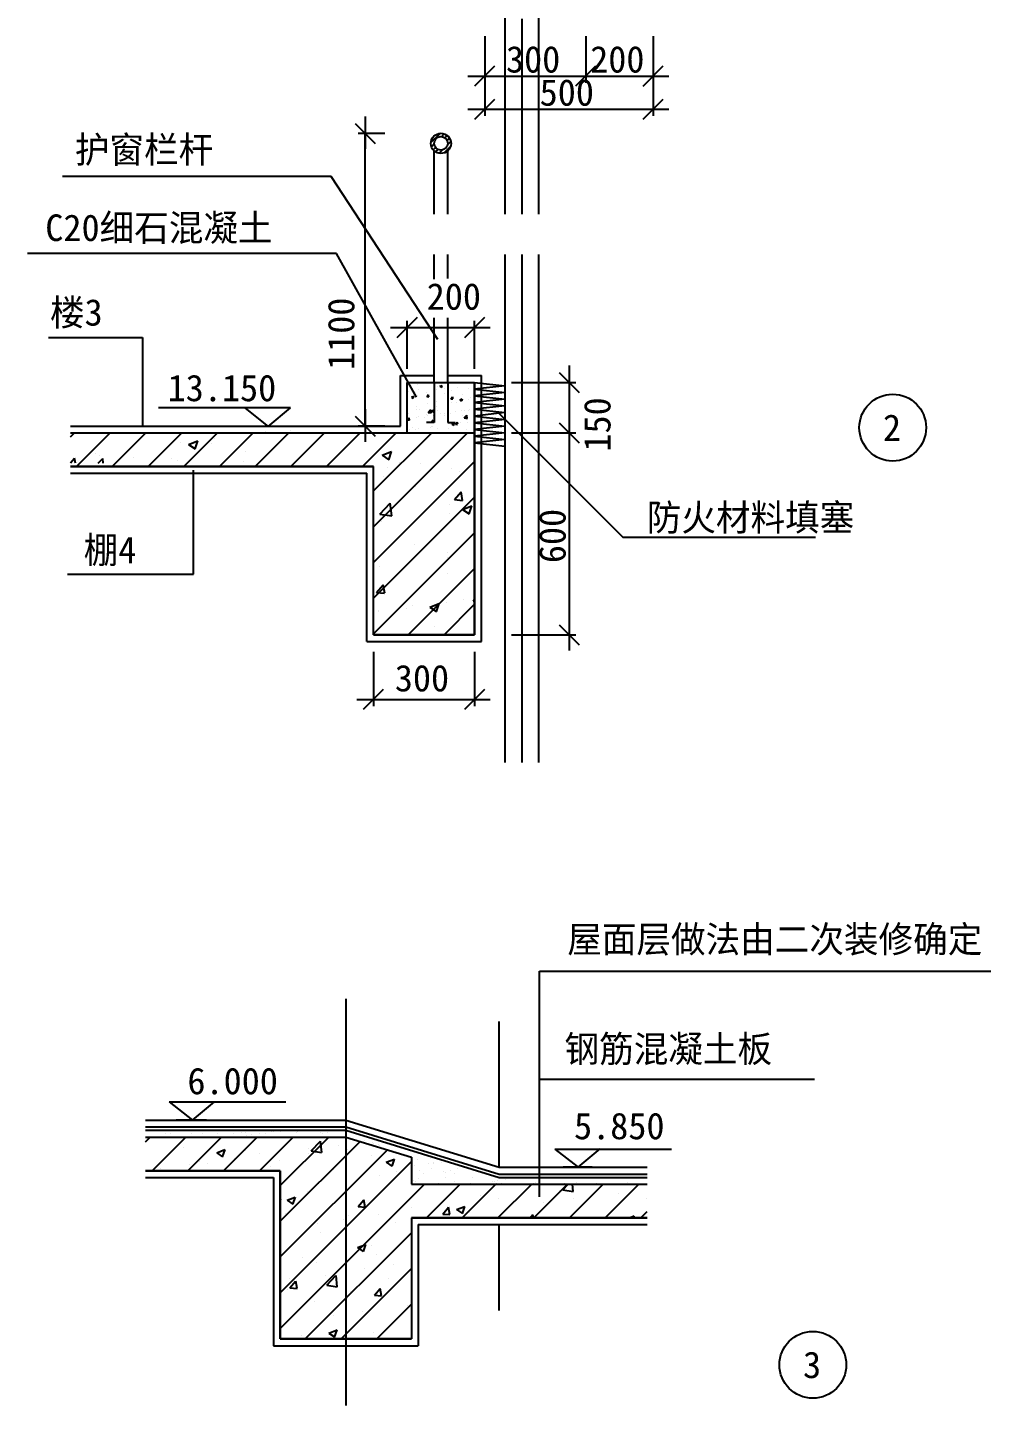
# Model space of a CAD drawing. Header units: metres. Extents: x -3982 to 122908, y 2504 to 184185.
# Drawn here: x 757 to 57399, y 21068 to 102941 of the extents above; entities that cross this region are included whole.
import ezdxf

# ---------------------------------------------------------------- set-up
doc = ezdxf.new("R2010")
doc.units = ezdxf.units.M
for name, color, linetype in [('1', 4, 'Continuous'), ('BLOCK', 7, 'Continuous'), ('CUXING', 1, 'Continuous'), ('DIM', 3, 'Continuous'), ('TEXT', 7, 'Continuous')]:
    doc.layers.add(name, color=color, linetype=linetype)

# ---------------------------------------------------------------- blocks, each defined once
blk = doc.blocks.new('_DIMX')
blk.add_line((-111.11, 0), (102.7, 0))
blk.add_lwpolyline([(-65.71, -65.18), (66.45, 67.04)])

msp = doc.modelspace()

# ---------------------------------------------------------------- linework, layer by layer
for p, q in [((27904.41, 102422.69), (27904.41, 99655.91)), ((27904.41, 102422.69), (27904.41, 97686.25)), ((33904.41, 102422.69), (33904.41, 99655.91)), ((33904.41, 102422.69), (33904.41, 99655.91)), ((37904.41, 102422.69), (37904.41, 97686.25)), ((37904.41, 102422.69), (37904.41, 99655.91)), ((27904.41, 100055.91), (33904.41, 100055.91)), ((33904.41, 100055.91), (37904.41, 100055.91)), ((27904.41, 98086.25), (37904.41, 98086.25)), ((21966.75, 96651.85), (20396.52, 96651.85)), ((20796.52, 79258.4), (20796.52, 96651.85)), ((24707.06, 96114.74), (25248.06, 96655.75)), ((25332.57, 96457.4), (25500.58, 96625.42)), ((24737.38, 95862.22), (24905.4, 96030.24)), ((24838.43, 95680.42), (24981.01, 95823)), ((25496.51, 95489.98), (25872.82, 95866.29)), ((25539.8, 96381.8), (25682.38, 96524.38)), ((25667.36, 96226.52), (25814.75, 96373.91)), ((25694.76, 95971.07), (25893.9, 96170.21)), ((24988.9, 95548.05), (25136.29, 95695.44)), ((25192.6, 95468.91), (25391.74, 95668.05)), ((23304.41, 82658.4), (23304.41, 85519.65)), ((27304.41, 82658.4), (27304.41, 85519.65)), ((23304.41, 85119.65), (27304.41, 85119.65)), ((23304.41, 78858.4), (23304.41, 81858.4)), ((23304.41, 81858.4), (27304.41, 81858.4)), ((23353.91, 81287.51), (23353.91, 81287.51)), ((23780.86, 81249.5), (23780.86, 81249.5)), ((23884.5, 81078.09), (23884.5, 81078.09)), ((23908.82, 81743.87), (23908.82, 81743.87)), ((23958.38, 81426.07), (23958.38, 81426.07)), ((24421.55, 81242.4), (24421.55, 81242.4)), ((24465.09, 81013.3), (24561.51, 81128.21)), ((24587.4, 81000.9), (24564.27, 81126.26)), ((24894.72, 81206.12), (24894.72, 81206.12)), ((25043.96, 81415.79), (25043.96, 81415.79)), ((25124.75, 81626.27), (25124.75, 81626.27)), ((25239.58, 81626.29), (25339.06, 81559.19)), ((25341.84, 81557.26), (25382.39, 81678.12)), ((25489.19, 81197.29), (25489.19, 81197.29)), ((25544.64, 81481.71), (25544.64, 81481.71)), ((25933.49, 81356.08), (25933.49, 81356.08)), ((26291.12, 81826.48), (26291.12, 81826.48)), ((26302.1, 81581.43), (26302.1, 81581.43)), ((26556.84, 81152.18), (26556.84, 81152.18)), ((26960.36, 81496.9), (26960.36, 81496.9)), ((27304.41, 81858.4), (27304.41, 78858.4)), ((29485.79, 81858.4), (33316.8, 81858.4)), ((32916.8, 81858.4), (32916.8, 78858.4)), ((16362.09, 80338.01), (8536.42, 80338.01)), ((23559.13, 80981.23), (23699.17, 81034.99)), ((23559.13, 80981.23), (23658.62, 80914.13)), ((23661.39, 80912.2), (23701.94, 81033.06)), ((23860.18, 80412.3), (23860.18, 80412.3)), ((24465.09, 81013.3), (24584.63, 81002.84)), ((24517.82, 80626.97), (24517.82, 80626.97)), ((24544.45, 80074.28), (24700.23, 80236.63)), ((24870.4, 80540.34), (24870.4, 80540.34)), ((25018.5, 80692.89), (25018.5, 80692.89)), ((25042.18, 80432.95), (25042.18, 80432.95)), ((25775.96, 80792.61), (25775.96, 80792.61)), ((25899.61, 80887.8), (25996.03, 81002.7)), ((25899.61, 80887.8), (26019.15, 80877.34)), ((25909.17, 80690.29), (25909.17, 80690.29)), ((26021.92, 80875.39), (25998.79, 81000.76)), ((26208.55, 80633.16), (26208.55, 80633.16)), ((26433.39, 80821.06), (26573.43, 80874.81)), ((26433.39, 80821.06), (26532.88, 80753.95)), ((26535.65, 80752.02), (26576.2, 80872.88)), ((26936.04, 80831.11), (26936.04, 80831.11)), ((27013.6, 80235.99), (27013.6, 80235.99)), ((27039.06, 80958.9), (27039.06, 80958.9)), ((23308.07, 79634.42), (23404.49, 79749.33)), ((23308.07, 79634.42), (23427.62, 79623.96)), ((23386.13, 79996.87), (23386.13, 79996.87)), ((23430.38, 79622.02), (23407.25, 79747.38)), ((23835.86, 79746.51), (23835.86, 79746.51)), ((23875.81, 80232.74), (23875.81, 80232.74)), ((23991.68, 79838.15), (23991.68, 79838.15)), ((24032.08, 80220.41), (24032.08, 80220.41)), ((24355.04, 79793.6), (24355.04, 79793.6)), ((24453.78, 79951.76), (24453.78, 79951.76)), ((24492.36, 79904.06), (24492.36, 79904.06)), ((24544.45, 80074.28), (24722.33, 80046.69)), ((24725.13, 80044.64), (24703.03, 80234.58)), ((24742.59, 79508.92), (24839.01, 79623.82)), ((24742.59, 79508.92), (24862.14, 79498.46)), ((24752.95, 80176), (24892.98, 80229.75)), ((24752.95, 80175.99), (24852.43, 80108.89)), ((24864.9, 79496.51), (24841.77, 79621.88)), ((24846.08, 79874.55), (24846.08, 79874.55)), ((24855.21, 80106.96), (24895.76, 80227.82)), ((25099.73, 80175.3), (25099.73, 80175.3)), ((25249.82, 80003.79), (25249.82, 80003.79)), ((25521.41, 79993.81), (25521.41, 79993.81)), ((25521.42, 79906.65), (25521.42, 79906.65)), ((25946.76, 79370.76), (26086.8, 79424.51)), ((26049.02, 79301.72), (26089.57, 79422.58)), ((26167.37, 80130.19), (26167.37, 80130.19)), ((26177.11, 79383.41), (26273.53, 79498.32)), ((26299.42, 79371.01), (26276.29, 79496.37)), ((26487.46, 79447.17), (26487.46, 79447.17)), ((26512.92, 80170.08), (26512.92, 80170.08)), ((26589.07, 79861.54), (26589.07, 79861.54)), ((26678.93, 79743.24), (26834.71, 79905.59)), ((26678.93, 79743.24), (26856.81, 79715.65)), ((26687.78, 80194.02), (26687.78, 80194.02)), ((26859.61, 79713.6), (26837.51, 79903.54)), ((26887.4, 79499.53), (26887.4, 79499.53)), ((26911.72, 80165.32), (26911.72, 80165.32)), ((27235.02, 80085.08), (27235.02, 80085.08)), ((27244.93, 79546.89), (27244.93, 79546.89)), ((3304.41, 78617.05), (3545.75, 78858.4)), ((3304.41, 78858.4), (27304.41, 78858.4)), ((3667.07, 76858.4), (5667.07, 78858.4)), ((5788.39, 76858.4), (7788.39, 78858.4)), ((7909.71, 76858.4), (9909.71, 78858.4)), ((10031.03, 76858.4), (12031.03, 78858.4)), ((12152.35, 76858.4), (14152.35, 78858.4)), ((14273.67, 76858.4), (16273.67, 78858.4)), ((14876.62, 78946.35), (14876.62, 78946.35)), ((16370.39, 79018.27), (16370.39, 79018.27)), ((16394.99, 76858.4), (18394.99, 78858.4)), ((18516.31, 76858.4), (20516.31, 78858.4)), ((21966.75, 79258.4), (20396.52, 79258.4)), ((20637.63, 76858.4), (22637.63, 78858.4)), ((21304.41, 75403.85), (24758.96, 78858.4)), ((21304.41, 73282.53), (26880.28, 78858.4)), ((21964.34, 78907.19), (21964.34, 78907.19)), ((23465.54, 79049.32), (23465.54, 79049.32)), ((23634.18, 79203.79), (23634.18, 79203.79)), ((23811.54, 79080.72), (23811.54, 79080.72)), ((23952.48, 78893.48), (23952.48, 78893.48)), ((23966.22, 79115.24), (23966.22, 79115.24)), ((24701.82, 79158.68), (24701.82, 79158.68)), ((24723.68, 79214.96), (24723.68, 79214.96)), ((24821.76, 79208.76), (24821.76, 79208.76)), ((25118.85, 79093.69), (25118.85, 79093.69)), ((25769.47, 79113.57), (25769.47, 79113.57)), ((25860.53, 79358.71), (25860.53, 79358.71)), ((25946.76, 79370.76), (26046.25, 79303.65)), ((25986.78, 79381.25), (25986.78, 79381.25)), ((26177.11, 79383.41), (26296.66, 79372.95)), ((26285.23, 79293.9), (26285.23, 79293.9)), ((26837.11, 79068.46), (26837.11, 79068.46)), ((27304.41, 78858.4), (27304.41, 66858.4)), ((29485.79, 78858.4), (33316.8, 78858.4)), ((29485.79, 78858.4), (33316.8, 78858.4)), ((32916.8, 78858.4), (32916.8, 66858.4)), ((9844.05, 78283.8), (9844.05, 78283.8)), ((10311.41, 78170.92), (10871.56, 78385.94)), ((10311.41, 78170.92), (10709.35, 77902.5)), ((10712.11, 77900.57), (10874.32, 78384)), ((11704.9, 78217.43), (11704.9, 78217.43)), ((11846.77, 78547.47), (11846.77, 78547.47)), ((17856.84, 78343.91), (17856.84, 78343.91)), ((3304.41, 77072.33), (3544.26, 77358.17)), ((3601.95, 77058.4), (3547.01, 77356.23)), ((4791.65, 77618.64), (4791.65, 77618.64)), ((4957.64, 77058.4), (5219.14, 77330.94)), ((5032.09, 77493.01), (5032.09, 77493.01)), ((5253.39, 77058.4), (5221.93, 77328.89)), ((7039.41, 77416.59), (7039.41, 77416.59)), ((9302.67, 77312.57), (9302.67, 77312.57)), ((9660.89, 77231.95), (9660.89, 77231.95)), ((13573.25, 77132.13), (13573.25, 77132.13)), ((13701.75, 77744.1), (13701.75, 77744.1)), ((21304.41, 71161.21), (27304.41, 77161.21)), ((21808.45, 77530.21), (22368.6, 77745.24)), ((21808.45, 77530.21), (22206.39, 77261.8)), ((22209.14, 77259.86), (22371.35, 77743.29)), ((22857.04, 77118.77), (22857.04, 77118.77)), ((24091.15, 77019.47), (24091.15, 77019.47)), ((21304.41, 76858.4), (3304.41, 76858.4)), ((21304.41, 66858.4), (21304.41, 76858.4)), ((21867.06, 76244.04), (21867.06, 76244.04)), ((22114.41, 76771.25), (22114.41, 76771.25)), ((25907.91, 76756.19), (25907.91, 76756.19)), ((26384.99, 76590.81), (26384.99, 76590.81)), ((23801.19, 75696.65), (23801.19, 75696.65)), ((26110.91, 74890.48), (26496.59, 75350.1)), ((26591.83, 74846.68), (26499.33, 75348.14)), ((21304.41, 69039.89), (27304.41, 75039.89)), ((21671.89, 74033.22), (22295, 74682.63)), ((22386.17, 73920.81), (22297.78, 74680.57)), ((25804.89, 74628.64), (25804.89, 74628.64)), ((26110.92, 74890.48), (26589.09, 74848.64)), ((26583.7, 74309.26), (27143.85, 74524.28)), ((26984.4, 74038.9), (27146.61, 74522.33)), ((21671.89, 74033.22), (22383.38, 73922.88)), ((25810.63, 74093.04), (25810.63, 74093.04)), ((26583.71, 74309.26), (26981.64, 74040.85)), ((21304.41, 66918.57), (27304.41, 72918.57)), ((21769.78, 73580.89), (21769.78, 73580.89)), ((23760.86, 72246.16), (23760.86, 72246.16)), ((24793.37, 72524.34), (24793.37, 72524.34)), ((23700.34, 71473.35), (23700.34, 71473.35)), ((25703.05, 71737.01), (25703.05, 71737.01)), ((25713.35, 71429.89), (25713.35, 71429.89)), ((21672.5, 70917.74), (21672.5, 70917.74)), ((23365.56, 66858.4), (27304.41, 70797.25)), ((25677.78, 70489.62), (25677.78, 70489.62)), ((21482.84, 69374.96), (21868.52, 69834.58)), ((21963.76, 69331.16), (21871.26, 69832.62)), ((21482.84, 69374.96), (21961.02, 69333.12)), ((26628.35, 68980.6), (26628.35, 68980.6)), ((27220.92, 68872.94), (27304.41, 68972.43)), ((27220.93, 68872.94), (27304.41, 68865.64)), ((21575.22, 68254.59), (21575.22, 68254.59)), ((21595.78, 68318.05), (21595.78, 68318.05)), ((23235.5, 68436.38), (23235.5, 68436.38)), ((23598.5, 68581.72), (23598.5, 68581.72)), ((24637.18, 68508.06), (25197.33, 68723.08)), ((24637.18, 68508.06), (25035.12, 68239.65)), ((25037.87, 68237.7), (25200.08, 68721.14)), ((25486.88, 66858.4), (27304.41, 68675.93)), ((25616.07, 68766.74), (25616.07, 68766.74)), ((24922.28, 67361.78), (24922.28, 67361.78)), ((27304.41, 66858.4), (21304.41, 66858.4)), ((29485.79, 66858.4), (33316.8, 66858.4)), ((21304.41, 65846.32), (21304.41, 62619.99)), ((27304.41, 65846.32), (27304.41, 62619.99)), ((21304.41, 63019.99), (27304.41, 63019.99)), ((9172.75, 39100.96), (16088.26, 39100.96)), ((7758.49, 36739.59), (8035.43, 37016.53)), ((7758.49, 37016.53), (19658.49, 37016.53)), ((8156.75, 35016.53), (10156.75, 37016.53)), ((8616.25, 37356.96), (8616.25, 37356.96)), ((8944.81, 37235.3), (8944.81, 37235.3)), ((9252.2, 37246.15), (9252.2, 37246.15)), ((10278.07, 35016.53), (12278.07, 37016.53)), ((10515.36, 37255.33), (10515.36, 37255.33)), ((10941.92, 37405.25), (10941.92, 37405.25)), ((11120.68, 37249.54), (11120.68, 37249.54)), ((12050.22, 37247.97), (12050.22, 37247.97)), ((12399.4, 35016.53), (14399.4, 37016.53)), ((12989.17, 37252.94), (12989.17, 37252.94)), ((13342.79, 37384.63), (13342.79, 37384.63)), ((13453.38, 37283.29), (13453.38, 37283.29)), ((13670.75, 37306.36), (13670.75, 37306.36)), ((13757.92, 37108.4), (13757.92, 37108.4)), ((14070.22, 37149.52), (14070.22, 37149.52)), ((14520.72, 35016.53), (16520.72, 37016.53)), ((14558.01, 37213.74), (14558.01, 37213.74)), ((14857.65, 37256.33), (14857.65, 37256.33)), ((15241.31, 37326.39), (15241.31, 37326.39)), ((15372.98, 37321.03), (15372.98, 37321.03)), ((15685.28, 37362.15), (15685.28, 37362.15)), ((15758.49, 34132.99), (18642.04, 37016.53)), ((15779.05, 37331.58), (15779.05, 37331.58)), ((16726.14, 37259.73), (16726.14, 37259.73)), ((16776.16, 37319.03), (16776.16, 37319.03)), ((18179.92, 37310.96), (18179.92, 37310.96)), ((18290.52, 37209.62), (18290.52, 37209.62)), ((18396.7, 37377.41), (18396.7, 37377.41)), ((18594.62, 37263.12), (18594.62, 37263.12)), ((19658.49, 37016.53), (23558.49, 35816.53)), ((9989.49, 36368.57), (9989.49, 36368.57)), ((11987.85, 36083.24), (12477.98, 36271.38)), ((11987.85, 36083.24), (12336.05, 35848.38)), ((12338.61, 35846.52), (12480.55, 36269.53)), ((13726.25, 36210.68), (13726.25, 36210.68)), ((14507.24, 36034.06), (14507.24, 36034.06)), ((15758.49, 32011.67), (20503.39, 36756.56)), ((15758.49, 29890.35), (22125.57, 36257.43)), ((17450.41, 36308.53), (17450.41, 36308.53)), ((17463, 36052.8), (17463, 36052.8)), ((17597, 36197.58), (18142.22, 36765.82)), ((17597, 36197.58), (18219.56, 36101.03)), ((18142.94, 36558.89), (18142.94, 36558.89)), ((18222.15, 36099.07), (18144.81, 36763.86)), ((19202.79, 36539.23), (19202.79, 36539.23)), ((19777.58, 36297.66), (19777.58, 36297.66)), ((20778.57, 36834.89), (20778.57, 36834.89)), ((21213.38, 36710.68), (21213.38, 36710.68)), ((21323.97, 36609.34), (21323.97, 36609.34)), ((21571.46, 36583.59), (21571.46, 36583.59)), ((21652.29, 36508.93), (21652.29, 36508.93)), ((21905.31, 36347.74), (21905.31, 36347.74)), ((23160.44, 36292.37), (23160.44, 36292.37)), ((32076.61, 36300.96), (38992.12, 36300.96)), ((10378.43, 35377.48), (10378.43, 35377.48)), ((10971.49, 35585.93), (10971.49, 35585.93)), ((11465.42, 35428.29), (11465.42, 35428.29)), ((13029.56, 35726.51), (13029.56, 35726.51)), ((15202.18, 35270.41), (15202.18, 35270.41)), ((15695.27, 35596.92), (15695.27, 35596.92)), ((15758.49, 27769.03), (23558.49, 35569.03)), ((21199.76, 35894.91), (21199.76, 35894.91)), ((22047.76, 35522.62), (22537.89, 35710.77)), ((22047.76, 35522.62), (22395.95, 35287.76)), ((22398.52, 35285.9), (22540.45, 35708.91)), ((23558.49, 35816.53), (23558.49, 34216.53)), ((23739.73, 35315.55), (23739.73, 35315.55)), ((23921.77, 35691.47), (23921.77, 35691.47)), ((24554.69, 35422.84), (24554.69, 35422.84)), ((24684.66, 35770.85), (24684.66, 35770.85)), ((24867, 35463.96), (24867, 35463.96)), ((24879.42, 35530.74), (24879.42, 35530.74)), ((25354.79, 35528.18), (25354.79, 35528.18)), ((15758.49, 35016.53), (7758.49, 35016.53)), ((8626.06, 35146.78), (8626.06, 35146.78)), ((15758.49, 25016.53), (15758.49, 35016.53)), ((18938.94, 35112.52), (18938.94, 35112.52)), ((21651.88, 34721.51), (21651.88, 34721.51)), ((22675.69, 34954.64), (22675.69, 34954.64)), ((23672.94, 34456.91), (23672.94, 34456.91)), ((23959.57, 34535.38), (23959.57, 34535.38)), ((24005.35, 35009.86), (24005.35, 35009.86)), ((24258.37, 34848.67), (24258.37, 34848.67)), ((24768.79, 35156.31), (24768.79, 35156.31)), ((25476.61, 34983.51), (25476.61, 34983.51)), ((25580.1, 34593.76), (25580.1, 34593.76)), ((25587.2, 34882.17), (25587.2, 34882.17)), ((25873.84, 35013.26), (25873.84, 35013.26)), ((26109.2, 34403.86), (26109.2, 34403.86)), ((26126.85, 34852.07), (26126.85, 34852.07)), ((26303.64, 35148.95), (26303.64, 35148.95)), ((27150.66, 34613.79), (27150.66, 34613.79)), ((28650.32, 34408.55), (28650.32, 34408.55)), ((28685.51, 34606.43), (28685.51, 34606.43)), ((29138.11, 34472.77), (29138.11, 34472.77)), ((29953.08, 34580.07), (29953.08, 34580.07)), ((15758.49, 25647.71), (24327.32, 34216.53)), ((17361.3, 33778.35), (17361.3, 33778.35)), ((18057.82, 34228.64), (18057.82, 34228.64)), ((20012.43, 34127.38), (20012.43, 34127.38)), ((23558.49, 34216.53), (37558.49, 34216.53)), ((23783.53, 34355.57), (23783.53, 34355.57)), ((24448.64, 32216.53), (26448.64, 34216.53)), ((25169.23, 34268.39), (25169.23, 34268.39)), ((26569.96, 32216.53), (28569.96, 34216.53)), ((27037.72, 34271.78), (27037.72, 34271.78)), ((27523.05, 34260.15), (27523.05, 34260.15)), ((28338.02, 34367.44), (28338.02, 34367.44)), ((28510.07, 34383.23), (28510.07, 34383.23)), ((28620.66, 34281.9), (28620.66, 34281.9)), ((28691.28, 32216.53), (30691.28, 34216.53)), ((28906.2, 34275.18), (28906.2, 34275.18)), ((30774.69, 34278.57), (30774.69, 34278.57)), ((30812.6, 32216.53), (32812.6, 34216.53)), ((30946.33, 34330.18), (30946.33, 34330.18)), ((32332.27, 33857.09), (32332.27, 33857.09)), ((32538.37, 33880.32), (32860.97, 34216.53)), ((32538.37, 33880.32), (33160.93, 33783.76)), ((32643.17, 34281.97), (32643.17, 34281.97)), ((32933.92, 32216.53), (34933.92, 34216.53)), ((33163.52, 33781.8), (33112.95, 34216.53)), ((33347.2, 34309.56), (33347.2, 34309.56)), ((34511.66, 34285.37), (34511.66, 34285.37)), ((35055.24, 32216.53), (37055.24, 34216.53)), ((35783.46, 34256.51), (35783.46, 34256.51)), ((35819.65, 33689.99), (35819.65, 33689.99)), ((36380.14, 34288.76), (36380.14, 34288.76)), ((15787.98, 33282.6), (15758.49, 33442.46)), ((15758.49, 33286.83), (15785.42, 33284.47)), ((16166.2, 33264.91), (16656.33, 33453.05)), ((16166.2, 33264.91), (16514.4, 33030.04)), ((16516.96, 33028.19), (16658.89, 33451.19)), ((20387.84, 32881.81), (20725.31, 33283.98)), ((20387.84, 32881.81), (20806.25, 32845.2)), ((20808.8, 32843.33), (20727.86, 33282.11)), ((23570.87, 32821.75), (23570.87, 32821.75)), ((25102.51, 32839.38), (25102.51, 32839.38)), ((25408.66, 32442.54), (25746.13, 32844.72)), ((25829.62, 32404.06), (25748.69, 32842.84)), ((26226.11, 32704.29), (26716.24, 32892.43)), ((26576.87, 32467.57), (26718.8, 32890.57)), ((27653.17, 33522.48), (27653.17, 33522.48)), ((28738.22, 33364.22), (28738.22, 33364.22)), ((31416.15, 33110.26), (31416.15, 33110.26)), ((33168.53, 33340.96), (33168.53, 33340.96)), ((37495.08, 33386.98), (37495.08, 33386.98)), ((16070.34, 32494.64), (16070.34, 32494.64)), ((19488.56, 32121.01), (19488.56, 32121.01)), ((19807.1, 32336.75), (19807.1, 32336.75)), ((21566.76, 32391.25), (21566.76, 32391.25)), ((22591.79, 31948.51), (22591.79, 31948.51)), ((23543.85, 32178.87), (23543.85, 32178.87)), ((37558.49, 32216.53), (23558.49, 32216.53)), ((23558.49, 32216.53), (23558.49, 25016.53)), ((25408.67, 32442.54), (25827.07, 32405.94)), ((26226.11, 32704.29), (26574.3, 32469.43)), ((26995.29, 32528.24), (26995.29, 32528.24)), ((30608.42, 32216.53), (30766.95, 32405.45)), ((30804.01, 32216.53), (30769.51, 32403.57)), ((33412.78, 32686.25), (33412.78, 32686.25)), ((36475.8, 32216.53), (36776.14, 32331.82)), ((36740.65, 32216.53), (36778.71, 32329.95)), ((37176.56, 32216.53), (37558.49, 32598.47)), ((17248.64, 25016.53), (23558.49, 31326.39)), ((17972.71, 31898.38), (17972.71, 31898.38)), ((18170.94, 31366.49), (18170.94, 31366.49)), ((20344.55, 30446.57), (20834.68, 30634.72)), ((20344.55, 30446.57), (20692.75, 30211.71)), ((20695.31, 30209.85), (20837.24, 30632.86)), ((21165.87, 30584.04), (21165.87, 30584.04)), ((17083.57, 29883.31), (17083.57, 29883.31)), ((17887.59, 29568.12), (17887.59, 29568.12)), ((21481.64, 30061), (21481.64, 30061)), ((18443.95, 28759.79), (18443.95, 28759.79)), ((18525.05, 28220.12), (19070.27, 28788.35)), ((19150.2, 28121.61), (19072.86, 28786.4)), ((19369.96, 25016.53), (23558.49, 29205.07)), ((20750.3, 29187.63), (20750.3, 29187.63)), ((22502.68, 29418.33), (22502.68, 29418.33)), ((16183.13, 27977.4), (16183.13, 27977.4)), ((16329.45, 28605.61), (16329.45, 28605.61)), ((16338.28, 28055.73), (16675.74, 28457.9)), ((16338.28, 28055.73), (16756.68, 28019.12)), ((16759.24, 28017.26), (16678.3, 28456.03)), ((18525.05, 28220.12), (19147.61, 28123.57)), ((21359.1, 27616.46), (21696.57, 28018.64)), ((21780.06, 27577.99), (21699.12, 28016.77)), ((22180.71, 28601.9), (22180.71, 28601.9)), ((17802.47, 27237.86), (17802.47, 27237.86)), ((19756.93, 27433.62), (19756.93, 27433.62)), ((19919.89, 27819.51), (19919.89, 27819.51)), ((21359.1, 27616.46), (21777.51, 27579.86)), ((21396.52, 27730.74), (21396.52, 27730.74)), ((21491.28, 25016.53), (23558.49, 27083.75)), ((18908.82, 26426.75), (18908.82, 26426.75)), ((20661.2, 26657.45), (20661.2, 26657.45)), ((23312.32, 27006.48), (23312.32, 27006.48)), ((18641.34, 25370.52), (19131.47, 25558.67)), ((18992.1, 25133.8), (19134.03, 25556.81)), ((21311.41, 25400.48), (21311.41, 25400.48)), ((23558.49, 25016.53), (15758.49, 25016.53)), ((17051.29, 25201.62), (17051.29, 25201.62)), ((18641.34, 25370.52), (18989.54, 25135.66)), ((20788.05, 25043.74), (20788.05, 25043.74))]:
    msp.add_line(p, q)
for centre in [(52132.81, 79167.43), (47385.77, 23478.43)]:
    msp.add_circle(centre, 1984.08)
at = {"layer": '1'}
for p, q in [((29104.41, 103659.38), (29104.41, 91860.77)), ((30104.41, 103460.77), (30104.41, 91860.77)), ((31104.41, 103659.38), (31104.41, 91860.77)), ((18787, 94091.64), (2826.41, 94091.64)), ((25123.99, 84397.72), (18787, 94091.64)), ((19096.23, 89508.12), (756.83, 89508.12)), ((23854.65, 80978.23), (19096.23, 89508.12)), ((29104.41, 89460.77), (29104.41, 79858.4)), ((30104.41, 89460.77), (30104.41, 79858.4)), ((31104.41, 89460.77), (31104.41, 79858.4)), ((2004.93, 84526.58), (7583.83, 84526.58)), ((7583.83, 84526.58), (7583.83, 79257.67)), ((22904.41, 82258.4), (24904.41, 82258.4)), ((22904.41, 79258.4), (22904.41, 82258.4)), ((25704.41, 82258.4), (27704.41, 82258.4)), ((27704.41, 66458.4), (27704.41, 82258.4)), ((27304.41, 81858.4), (29104.41, 81658.4)), ((29104.41, 81658.4), (27304.41, 81458.4)), ((27304.41, 81458.4), (29104.41, 81258.4)), ((29104.41, 81258.4), (27304.41, 81058.4)), ((27304.41, 81058.4), (29104.41, 80858.4)), ((29104.41, 80858.4), (27304.41, 80658.4)), ((27304.41, 80658.4), (29104.41, 80458.4)), ((29104.41, 80458.4), (27304.41, 80258.4)), ((27304.41, 80258.4), (29104.41, 80058.4)), ((29104.41, 80058.4), (27304.41, 79858.4)), ((27304.41, 79858.4), (29104.41, 79658.4)), ((29104.41, 79658.4), (27304.41, 79458.4)), ((27304.41, 79458.4), (29104.41, 79258.4)), ((28704.41, 80058.4), (36104.41, 72658.4)), ((29104.41, 79858.4), (29104.41, 59278.4)), ((30104.41, 79858.4), (30104.41, 59278.4)), ((31104.41, 79858.4), (31104.41, 59278.4)), ((3304.41, 79258.4), (22904.41, 79258.4)), ((29104.41, 79258.4), (27304.41, 79058.4)), ((27304.41, 79058.4), (29104.41, 78858.4)), ((29104.41, 78858.4), (27304.41, 78658.4)), ((27304.41, 78658.4), (29104.41, 78458.4)), ((29104.41, 78458.4), (27304.41, 78258.4)), ((27304.41, 78258.4), (29104.41, 78058.4)), ((3304.41, 76458.4), (20904.41, 76458.4)), ((10614.07, 70469.62), (10614.07, 76643.46)), ((20904.41, 66458.4), (20904.41, 76458.4)), ((36104.41, 72658.4), (47548.1, 72658.4)), ((3128.07, 70469.62), (10614.07, 70469.62)), ((20904.41, 66458.4), (27704.41, 66458.4)), ((19670.55, 21068.02), (19670.55, 45223.52)), ((28758.49, 35216.53), (28758.49, 43889.8)), ((7758.49, 38016.53), (19658.49, 38016.53)), ((19658.49, 38016.53), (28758.49, 35216.53)), ((7758.49, 37616.53), (19658.49, 37616.53)), ((7758.49, 37416.53), (19658.49, 37416.53)), ((19658.49, 37616.53), (28758.49, 34816.53)), ((19658.49, 37416.53), (28758.49, 34616.53)), ((28758.49, 35216.53), (37558.49, 35216.53)), ((7758.49, 34616.53), (15358.49, 34616.53)), ((15358.49, 34616.53), (15358.49, 24616.53)), ((28758.49, 34816.53), (37558.49, 34816.53)), ((28758.49, 34616.53), (37558.49, 34616.53)), ((23958.49, 31816.53), (23958.49, 24616.53)), ((23958.49, 31816.53), (37558.49, 31816.53)), ((28758.49, 26706.2), (28758.49, 31816.53)), ((15358.49, 24616.53), (23958.49, 24616.53))]:
    msp.add_line(p, q, dxfattribs=at)
for radius in [600, 400]:
    msp.add_circle((25304.41, 96058.4), radius, dxfattribs=at)
at = {"layer": 'BLOCK'}
for p, q in [((13676.39, 80330.34), (15045.99, 79245.91)), ((15045.99, 79245.91), (16362.09, 80338.01)), ((13904.41, 79258.4), (15104.41, 79258.4)), ((15890.67, 79245.91), (14164.22, 79245.91)), ((9172.75, 39100.96), (10542.35, 38016.53)), ((10542.35, 38016.53), (11858.45, 39108.63)), ((10787.48, 38016.53), (9587.48, 38016.53)), ((11387.03, 38016.53), (9660.58, 38016.53)), ((32076.61, 36300.96), (33446.22, 35216.53)), ((33446.22, 35216.53), (34762.32, 36308.63)), ((34290.89, 35216.53), (32564.44, 35216.53)), ((34271.73, 35216.53), (33071.73, 35216.53))]:
    msp.add_line(p, q, dxfattribs=at)
at = {"layer": 'CUXING'}
for p, q in [((24904.41, 91860.77), (24904.41, 95611.18)), ((25704.41, 91860.77), (25704.41, 95611.18)), ((24904.41, 87986.93), (24904.41, 89460.77)), ((25704.41, 88033.25), (25704.41, 89460.77)), ((24904.41, 81858.4), (24904.41, 85693.94)), ((25704.41, 81858.4), (25704.41, 85693.94)), ((23304.41, 78858.4), (23304.41, 81858.4)), ((23304.41, 81858.4), (27304.41, 81858.4)), ((24904.41, 81858.4), (24904.41, 79483.27)), ((25239.58, 81626.3), (25379.61, 81680.05)), ((25704.41, 81858.4), (25704.41, 79483.27)), ((27304.41, 66858.4), (27304.41, 81858.4)), ((24904.41, 79483.27), (24453.34, 79483.27)), ((25704.41, 79483.27), (26155.48, 79483.27)), ((25884.85, 80024.5), (25884.85, 80024.5)), ((3304.41, 78858.4), (27304.41, 78858.4)), ((3304.41, 76858.4), (21304.41, 76858.4)), ((21304.41, 66858.4), (21304.41, 76858.4)), ((21304.41, 66858.4), (27304.41, 66858.4)), ((7758.49, 37016.53), (19658.49, 37016.53)), ((19658.49, 37016.53), (23558.49, 35816.53)), ((23558.49, 35816.53), (23558.49, 34216.53)), ((7758.49, 35016.53), (15758.49, 35016.53)), ((15758.49, 35016.53), (15758.49, 25016.53)), ((23558.49, 34216.53), (37558.49, 34216.53)), ((23558.49, 32216.53), (23558.49, 25016.53)), ((23558.49, 32216.53), (37558.49, 32216.53)), ((15758.49, 25016.53), (23558.49, 25016.53))]:
    msp.add_line(p, q, dxfattribs=at)
at = {"layer": 'TEXT'}
for p, q in [((31146.44, 33454.7), (31146.44, 46865.07)), ((31146.44, 46865.07), (61921.43, 46865.07)), ((31146.44, 40454.7), (47483.94, 40454.7))]:
    msp.add_line(p, q, dxfattribs=at)

# ---------------------------------------------------------------- block references
at = {"layer": 'DIM', "xscale": 9, "yscale": 9, "zscale": 9}
for p in [(27904.41, 100055.91), (33904.41, 100055.91), (37904.41, 100054.47), (27904.41, 98086.25), (37904.41, 98086.25), (23304.41, 85119.65), (27304.41, 85119.65), (21304.41, 63019.99), (27304.41, 63019.99)]:
    msp.add_blockref('_DIMX', p, dxfattribs=at)
at = {"layer": 'DIM', "xscale": 9, "yscale": 9, "zscale": 9, "rotation": 270}
for p in [(20796.52, 96651.85), (32916.8, 81858.4), (20796.52, 79258.4), (32916.8, 78858.4), (32916.8, 66858.4)]:
    msp.add_blockref('_DIMX', p, dxfattribs=at)

# ---------------------------------------------------------------- texts
for s, p in [('300', (29164.58, 100265.91)), ('200', (34164.58, 100265.91)), ('500', (31164.58, 98296.25)), ('200', (24456.88, 86174.54)), ('2', (51552.87, 78377.43)), ('300', (22564.58, 63495.54)), ('6.000', (10247.93, 39559)), ('5.850', (33207.03, 36884.8)), ('3', (46805.83, 22693))]:
    msp.add_text(s, height=1580).set_placement(p)
for s, p in [('1100', (20163.85, 82596.59)), ('150', (35372.69, 77744.29)), ('600', (32706.8, 71118.57))]:
    msp.add_text(s, height=1580, rotation=90).set_placement(p)
at = {"layer": '1'}
msp.add_text('13.150', height=1580, dxfattribs=at).set_placement((9073.45, 80737.07))
at = {"layer": 'TEXT'}
for s, p in [('护窗栏杆', (3565.27, 94898.08)), ('C20细石混凝土', (1810.65, 90257.55)), ('楼3', (2087.42, 85227.23)), ('防火材料填塞', (37526.41, 73042.4)), ('棚4', (4088.31, 71110.63)), ('屋面层做法由二次装修确定', (32803.65, 47978.65)), ('钢筋混凝土板', (32641.89, 41463.49))]:
    msp.add_text(s, height=1580, dxfattribs=at).set_placement(p)

doc.saveas('drawing.dxf')
